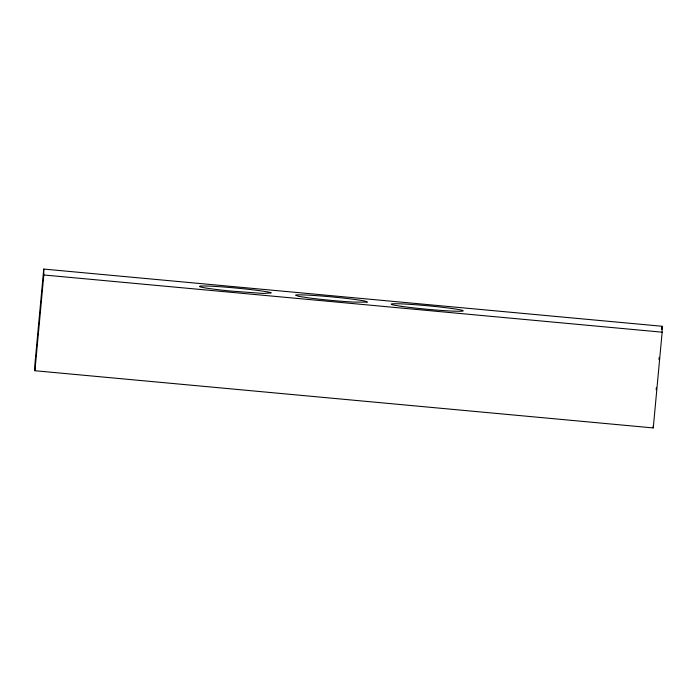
<?xml version="1.0" encoding="UTF-8"?>
<svg xmlns="http://www.w3.org/2000/svg" width="697" height="697" viewBox="0 0 697 697"><rect width="100%" height="100%" fill="white"/><g stroke="black" fill="none" stroke-linecap="round" stroke-linejoin="round"><path stroke-width="1.05" d="M43.737 269.068L34.85 364.819L34.937 370.734L653.263 427.932L662.15 332.181L662.063 326.266L43.737 269.068L43.815 274.984L34.937 370.734M656.173 389.745L656.374 387.593M658.97 359.617L659.17 357.465M661.767 329.498L662.063 326.266M43.815 274.984L662.15 332.181M653.237 425.963L653.263 427.932M199.969 286.206L199.769 286.65A36.105 1.76 5.3 0 0 230.045 291.006L263.544 293.463L271.238 292.871A36.105 1.76 5.3 0 0 240.97 288.514L231.587 287.634A36.105 1.76 5.3 0 0 199.969 286.206M367.127 302.123L353.998 302.097A36.105 1.76 5.3 0 1 310.243 298.107L298.534 296.312L295.615 295.136A36.105 1.76 5.3 0 1 330.43 296.774A36.105 1.76 5.3 0 1 366.875 301.635L367.127 302.123M401.489 306.349L395.879 305.46A36.105 1.76 5.3 0 1 424.569 305.486A36.105 1.76 5.3 0 1 460.856 311.237A36.105 1.76 5.3 0 1 401.489 306.349"/></g></svg>
